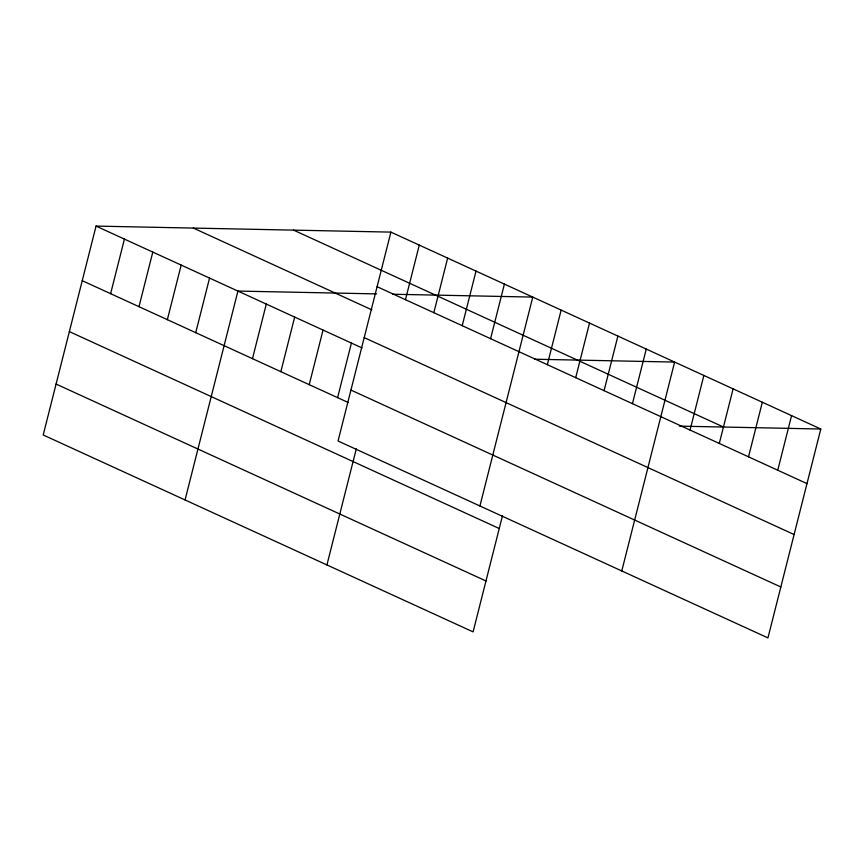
<?xml version="1.0" encoding="UTF-8"?>
<svg xmlns="http://www.w3.org/2000/svg" width="864" height="864" viewBox="0 0 864 864"><rect width="100%" height="100%" fill="white"/><g stroke="black" fill="none" stroke-linecap="round" stroke-linejoin="round"><path stroke-width="1.3" d="M390.906 232.114L338.051 440.996L767.945 637.902L820.8 429.019L390.906 232.114L96.055 226.098L43.2 434.981L473.094 631.886L502.47 515.786M110.614 293.684L124.427 239.09M138.985 306.677L152.798 252.083M167.357 319.669L181.17 265.086M195.728 332.672L209.552 278.078M185.069 499.954L237.924 291.071L376.661 293.9M252.482 358.668L266.296 304.074M280.854 371.66L294.667 317.066M309.226 384.653L323.039 330.059M337.597 397.656L351.41 343.062M326.927 564.937L356.303 448.837M405.464 299.7L419.278 245.106M433.836 312.692L447.649 258.098M462.208 325.696L476.021 271.102M490.59 338.688L504.403 284.094M479.92 505.969L532.775 297.086L392.699 294.235M547.333 364.684L561.146 310.09M575.705 377.676L589.518 323.082M604.076 390.668L617.89 336.085M632.448 403.672L646.261 349.078M621.778 570.953L674.633 362.07L534.568 359.219M690.055 430.056L703.868 375.462M719.291 443.448L733.104 388.854M748.516 456.84L762.34 402.246M777.751 470.221L791.564 415.638M679.385 426.136L820.8 429.019M293.609 230.126L723.503 427.043M377.093 286.697L806.987 483.613M193.352 228.074L371.866 309.852M364.208 337.619L794.102 534.535M96.055 226.098L362.048 347.933M350.935 390.074L780.829 586.991M82.242 280.681L348.235 402.527M69.358 331.603L499.252 528.52M56.084 384.059L485.978 580.975"/></g></svg>
